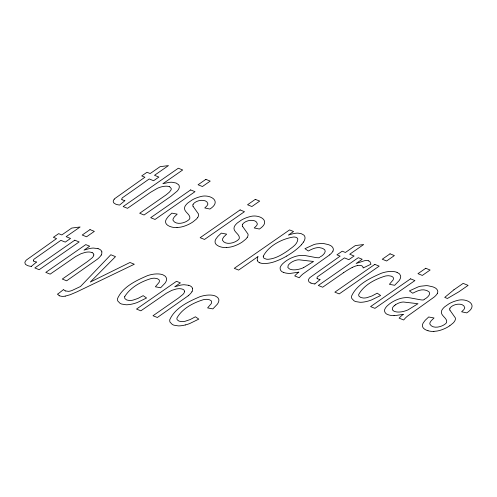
<?xml version="1.0" encoding="UTF-8"?>
<svg xmlns="http://www.w3.org/2000/svg" width="497" height="497" viewBox="0 0 497 497"><rect width="100%" height="100%" fill="white"/><g stroke="black" fill="none" stroke-linecap="round" stroke-linejoin="round"><path stroke-width="0.75" d="M332.953 251.109C334.406 248.55 331.977 245.916 329.61 245.127A51.669 21.918 -25.4 0 0 328.411 244.63L323.522 243.518A27.285 11.574 -25.4 0 0 321.596 243.418L316.191 243.99A13.711 5.815 -25.4 0 0 313.731 244.661L304.953 248.662L308.302 251.01C312.364 248.854 317.154 246.481 321.826 248.152A31.41 13.326 -25.4 0 1 322.988 248.599C328.082 250.575 323.249 255.489 320.31 256.812M437.391 293.336C438.851 290.776 436.422 288.142 434.055 287.353A51.669 21.918 -25.4 0 0 432.856 286.856L427.96 285.744A27.285 11.574 -25.4 0 0 426.041 285.645L420.636 286.216A13.711 5.815 -25.4 0 0 418.17 286.887L409.391 290.888L412.74 293.236C416.809 291.08 421.593 288.707 426.264 290.378A31.41 13.326 -25.4 0 1 427.432 290.826C432.62 292.907 427.519 297.796 424.556 299.169M303.555 242.014L301.393 244.766M188.282 295.74L157.356 317.496L153.008 315.738L178.317 298.144L182.809 294.541A8.499 3.603 -25.4 0 0 184.48 291.677M329.691 254.862L302.959 273.984A19.557 8.294 -25.4 0 0 299.262 277.761L294.715 275.922A18.824 7.983 -25.4 0 1 298.803 272.157M394.227 305.792L394.798 305.326A8.76 3.715 -25.4 0 1 395.438 304.86M31.255 266.429L36.61 262.012L35.933 261.869A17.414 7.387 -25.4 0 1 33.529 261.012M314.812 283.967L320.174 279.556L319.49 279.407M57.714 294.131L63.591 289.515A20.128 8.542 -25.4 0 0 65.436 290.962M449.81 325.721L453.022 323.131A11.015 4.672 -25.4 0 0 454.575 321.273A13.189 5.591 -25.4 0 0 455.314 317.856L449.86 310.103M343.589 272.685L322.659 287.223L318.316 285.464L358.287 257.695L362.201 259.272L356.138 263.485L364.512 260.708A9.878 4.193 -25.4 0 1 368.675 260.882M424.332 299.324L423.295 300.026L421.22 299.908L411.081 298.063A57.143 24.241 -25.4 0 0 409.311 297.765L408.329 297.66A21.365 9.064 -25.4 0 0 402.986 297.92A14.438 6.126 -25.4 0 0 396.836 299.741A14.295 6.063 -25.4 0 0 390.623 303.114A17.227 7.306 -25.4 0 0 389.424 303.978L387.43 305.674A13.121 5.566 -25.4 0 0 385.386 308.146C383.373 310.575 385.069 313.955 387.94 314.607A27.211 11.543 -25.4 0 0 394.034 315.651M319.77 257.179L318.85 257.8L316.216 257.626L306.637 255.837A57.143 24.241 -25.4 0 0 304.872 255.539L303.884 255.433A21.365 9.064 -25.4 0 0 298.542 255.694A14.438 6.126 -25.4 0 0 292.398 257.514A14.295 6.063 -25.4 0 0 286.179 260.888A17.227 7.306 -25.4 0 0 284.986 261.751L282.992 263.453A13.121 5.566 -25.4 0 0 280.948 265.92C278.929 268.349 280.631 271.729 283.495 272.381M286.75 256.048L290.615 253.632A42.612 18.078 -25.4 0 0 292.857 252.097A35.362 15.003 -25.4 0 0 301.449 244.76M352.218 267.485L352.926 267.137A9.244 3.92 -25.4 0 1 357.554 265.541M303.586 267.641L313.545 261.49L298.977 259.794A7.71 3.274 -25.4 0 0 290.944 262.609A8.76 3.715 -25.4 0 0 290.354 263.099L289.782 263.565A7.219 3.063 -25.4 0 0 288.179 265.404L287.856 267.535L289.54 268.983A22.172 9.406 -25.4 0 0 290.49 269.349L290.826 269.449A17.376 7.368 -25.4 0 0 296.926 269.635L297.411 269.536A13.481 5.722 -25.4 0 0 303.586 267.647M298.778 272.145L290.528 273.381A23.017 9.766 -25.4 0 1 289.608 273.406A27.211 11.543 -25.4 0 1 283.52 272.368M403.216 314.371L394.972 315.607A23.017 9.766 -25.4 0 1 394.053 315.632M65.213 296.131L70.232 294.702L76.948 291.838L134.314 264.242L129.965 262.484L90.286 282.06L115.497 256.638L110.812 254.744L80.495 286.502L72.084 290.465A8.039 3.411 -25.4 0 1 68.543 291.36L65.48 290.938M177.025 227.533L180.076 227.21A15.444 6.554 -25.4 0 0 185.313 225.806L186.363 225.396A14.649 6.212 -25.4 0 0 192.973 221.879L196.172 219.283A11.015 4.672 -25.4 0 0 197.719 217.431M226.489 247.537L229.546 247.208A15.444 6.554 -25.4 0 0 234.777 245.804L235.833 245.394A14.649 6.212 -25.4 0 0 242.437 241.884L245.636 239.287A11.015 4.672 -25.4 0 0 247.189 237.429M433.875 331.381L436.931 331.058A15.444 6.554 -25.4 0 0 442.162 329.648L443.218 329.238A14.649 6.212 -25.4 0 0 449.822 325.728M124.281 200.484L124.958 200.633L119.603 205.044A33.082 14.034 -25.4 0 1 115.683 204.155L113.627 202.788L113.21 201.328A8.213 3.485 -25.4 0 1 114.26 199.154M98.064 248.618L93.293 248.053A17.308 7.343 -25.4 0 0 89.479 248.543L83.993 250.146L89.677 246.195L85.764 244.611L45.792 272.387L50.141 274.145L75.625 256.576L81.148 253.644L85.571 252.308A13.86 5.883 -25.4 0 1 90.025 252.091L91.231 252.333A16.594 7.039 -25.4 0 1 92.169 252.669M188.785 285.303L184.014 284.731A17.308 7.343 -25.4 0 0 180.2 285.222L174.714 286.825L180.399 282.874L176.485 281.296L136.513 309.066L140.862 310.824L166.352 293.255L171.875 290.323L176.292 288.987A13.86 5.883 -25.4 0 1 180.753 288.769L181.952 289.012A16.594 7.039 -25.4 0 1 182.89 289.347A11.568 4.908 -25.4 0 1 184.561 291.646M427.998 330.741C425.438 329.965 421.891 328.219 422.444 325.001A16.295 6.915 -25.4 0 1 423.32 322.795L425.177 320.317L428.694 316.98L434.049 317.987L431.179 320.733L430.067 322.541A10.213 4.33 -25.4 0 0 429.868 324.112C432.067 328.244 438.18 327.56 441.87 325.933A6.678 2.833 -25.4 0 0 443.299 325.237A6.902 2.926 -25.4 0 0 445.169 324.019L445.635 323.628A4.989 2.118 -25.4 0 0 446.617 322.485C447.865 317.981 439.764 315.657 441.609 310.78A11.903 5.051 -25.4 0 1 442.442 309.277L442.833 308.761A12.748 5.411 -25.4 0 1 444.852 306.699L448.909 303.853A13.04 5.529 -25.4 0 1 451.823 302.369L453.345 301.741A14.065 5.97 -25.4 0 1 457.06 300.573C466.105 297.486 479.611 304.686 466.764 312.886L461.607 311.793L463.583 309.911A8.791 3.728 -25.4 0 0 464.751 307.767C463.974 303.3 457.078 303.648 453.798 305.226A5.076 2.156 -25.4 0 0 452.369 305.966A4.982 2.112 -25.4 0 0 449.99 308.177M59.69 295.839L61.081 296.231A11.829 5.02 -25.4 0 0 65.206 296.144M310.929 283.06L308.966 281.861L308.426 280.252A8.213 3.485 -25.4 0 1 309.469 278.084A6.157 2.609 -25.4 0 1 310.072 277.463L340.122 256.141L336.929 254.849L342.203 251.19L345.39 252.476L355.287 245.599L363.68 244.524L349.714 254.228L354.088 255.992L348.813 259.651L344.446 257.887L317.757 276.618A2.615 1.112 -25.4 0 0 317.571 276.81A3.715 1.578 -25.4 0 0 317.005 278.028A3.305 1.404 -25.4 0 0 317.049 278.227L317.21 278.475M397.066 272.375L399.52 273.878L400.625 275.854A17.687 7.505 -25.4 0 1 399.159 280.588L394.655 285.303L389.412 284.303L393.046 280.022A10.599 4.498 -25.4 0 0 393.338 279.227A10.822 4.591 -25.4 0 0 392.767 276.978L391.245 276.164L388.853 275.748A12.947 5.492 -25.4 0 0 385.361 276.04C375.198 279.103 363.984 284.924 358.735 294.423A12.382 5.25 -25.4 0 0 359.07 296.249L360.785 297.504L363.326 298.02A11.63 4.933 -25.4 0 0 366.991 297.653L372.011 295.945L377.204 293.18L380.615 295.51L371.445 299.983A19.917 8.449 -25.4 0 1 367.097 301.35A20.669 8.766 -25.4 0 1 364.587 301.89A19.818 8.406 -25.4 0 1 360.108 302.288L355.796 301.598A29.975 12.717 -25.4 0 1 354.057 300.815L351.851 298.542A20.551 8.716 -25.4 0 1 351.609 296.026C356.921 284.247 370.215 278.065 381.572 273.157A18.787 7.971 -25.4 0 1 387.853 271.666L388.511 271.586A25.31 10.735 -25.4 0 1 397.06 272.381M121.995 199.552L121.833 199.303A3.305 1.404 -25.4 0 1 121.79 199.104A3.715 1.578 -25.4 0 1 122.349 197.887A2.615 1.112 -25.4 0 1 122.548 197.694L149.23 178.963L153.604 180.728L158.872 177.069L154.499 175.298L168.464 165.6L160.077 166.675L150.175 173.552L146.988 172.266L141.72 175.926L144.907 177.212L114.857 198.539A6.157 2.609 -25.4 0 0 114.279 199.154M33.647 260.937L33.485 260.689A3.305 1.404 -25.4 0 1 33.442 260.484A3.715 1.578 -25.4 0 1 34.001 259.266A2.615 1.112 -25.4 0 1 34.194 259.08L60.883 240.343L65.256 242.114L70.524 238.454L66.151 236.684L80.116 226.98L71.73 228.061L61.827 234.938L58.64 233.646L53.372 237.311L56.559 238.597L26.509 259.925A6.157 2.609 -25.4 0 0 25.931 260.54A8.213 3.485 -25.4 0 0 24.875 262.708L25.409 264.317L27.366 265.516A33.082 14.034 -25.4 0 0 31.28 266.404M242.474 226.259L247.947 234A13.189 5.591 -25.4 0 1 247.22 237.423M193.01 206.261L198.483 214.002A13.189 5.591 -25.4 0 1 197.756 217.425M192.563 288.602L192.476 290.577A10.741 4.554 -25.4 0 1 191.935 291.72M101.842 251.917L101.755 253.892A10.741 4.554 -25.4 0 1 101.214 255.036M124.337 200.434A17.414 7.387 -25.4 0 1 121.877 199.626M169.347 186.704A14.37 6.094 -25.4 0 0 164.128 186.332L162.904 186.518A11.282 4.784 -25.4 0 0 157.468 188.282L150.523 192.333L127.499 208.318L123.15 206.559L178.33 168.222L182.679 169.98L162.879 183.735L168.738 182.424A18.619 7.896 -25.4 0 1 172.03 182.244L176.056 183.02L178.473 184.611A17.948 7.61 -25.4 0 1 179.299 186.499L179.231 187.574A12.81 5.436 -25.4 0 1 177.149 191.134L170.788 196.414L144.043 215.008L139.694 213.25L166.234 194.787L169.421 192.103L171.011 189.941A8.859 3.759 -25.4 0 0 171.198 188.462L169.918 186.996A16.451 6.977 -25.4 0 0 169.328 186.717M177 227.558A25.863 10.971 -25.4 0 1 171.167 226.874C168.589 226.16 165.041 224.364 165.594 221.153A16.295 6.915 -25.4 0 1 166.47 218.947L168.321 216.468L171.844 213.132L177.199 214.139L174.329 216.885L173.211 218.692A10.213 4.33 -25.4 0 0 173.012 220.264C175.217 224.395 181.33 223.712 185.021 222.084A6.678 2.833 -25.4 0 0 186.45 221.389A6.902 2.926 -25.4 0 0 188.313 220.171L188.785 219.78A4.989 2.118 -25.4 0 0 189.767 218.637C191.016 214.132 182.908 211.809 184.754 206.932A11.903 5.051 -25.4 0 1 185.586 205.429L185.977 204.913A12.748 5.411 -25.4 0 1 188.003 202.851L192.053 200.005A13.04 5.529 -25.4 0 1 194.973 198.52L196.495 197.893A14.065 5.97 -25.4 0 1 200.21 196.731C209.256 193.637 222.755 200.838 209.908 209.038L204.758 207.945L206.733 206.062A8.791 3.728 -25.4 0 0 207.895 203.919C207.125 199.452 200.229 199.8 196.942 201.378A5.076 2.156 -25.4 0 0 195.52 202.124A4.982 2.112 -25.4 0 0 193.134 204.335M193.078 206.224A8.076 3.423 -25.4 0 1 193.066 204.348M226.47 247.556A25.863 10.971 -25.4 0 1 220.637 246.872C218.059 246.158 214.505 244.362 215.058 241.157A16.295 6.915 -25.4 0 1 215.934 238.951L217.792 236.473L221.314 233.13L226.663 234.137L223.793 236.889L222.681 238.69A10.213 4.33 -25.4 0 0 222.482 240.262C224.681 244.394 230.794 243.71 234.485 242.082A6.678 2.833 -25.4 0 0 235.913 241.393A6.902 2.926 -25.4 0 0 237.783 240.169L238.249 239.778A4.989 2.118 -25.4 0 0 239.231 238.635C240.48 234.13 232.379 231.813 234.224 226.93A11.903 5.051 -25.4 0 1 235.056 225.433L235.448 224.911A12.748 5.411 -25.4 0 1 237.467 222.855L241.523 220.009A13.04 5.529 -25.4 0 1 244.437 218.518L245.959 217.891A14.065 5.97 -25.4 0 1 249.674 216.729C258.72 213.635 272.226 220.836 259.378 229.036L254.222 227.949L256.203 226.06A8.791 3.728 -25.4 0 0 257.365 223.917C256.589 219.45 249.693 219.804 246.413 221.376A5.076 2.156 -25.4 0 0 244.984 222.122A4.982 2.112 -25.4 0 0 242.604 224.333M242.548 226.222A8.076 3.423 -25.4 0 1 242.536 224.352M257.334 260.211A18.041 7.654 -25.4 0 1 258.049 256.57L238.622 270.082L234.273 268.324L289.571 229.912L293.528 231.509L288.335 235.118L291.006 234.267A18.159 7.704 -25.4 0 1 296.082 233.211A14.202 6.026 -25.4 0 1 298.051 233.136L301.232 233.658L303.86 235.1A19.774 8.387 -25.4 0 1 303.555 242.014M259.813 262.77A16.693 7.082 -25.4 0 1 257.253 260.248M259.769 262.801A20.781 8.816 -25.4 0 0 265.553 263.509L268.057 263.267A20.576 8.729 -25.4 0 0 275.089 261.528L279.693 259.695A31.796 13.487 -25.4 0 0 286.744 256.048M333.021 251.097A14.04 5.958 -25.4 0 1 329.654 254.855M319.546 279.364A17.414 7.387 -25.4 0 1 317.092 278.55M314.837 283.942A33.082 14.034 -25.4 0 1 310.898 283.079M343.613 272.691A34.336 14.562 -25.4 0 1 352.205 267.467M357.548 265.553A8.536 3.622 -25.4 0 1 361.456 265.659A12.083 5.125 -25.4 0 1 363.04 267.398L363.158 267.976L370.942 264.218L370.01 261.776A14.494 6.15 -25.4 0 0 368.662 260.894M403.247 314.384A18.824 7.983 -25.4 0 0 399.116 318.155L403.694 319.987A19.557 8.294 -25.4 0 1 407.391 316.204L434.136 297.088A14.04 5.958 -25.4 0 0 437.459 293.323M395.388 304.835A7.71 3.274 -25.4 0 1 403.427 302.014L417.989 303.717L408.025 309.867A13.481 5.722 -25.4 0 1 401.849 311.762L401.39 311.836A17.376 7.368 -25.4 0 1 395.289 311.656L394.929 311.576A22.172 9.406 -25.4 0 1 393.978 311.209L392.295 309.761L392.624 307.631A7.219 3.063 -25.4 0 1 394.22 305.792M433.856 331.406A25.863 10.971 -25.4 0 1 428.023 330.722M449.934 310.072A8.076 3.423 -25.4 0 1 449.922 308.196M92.138 252.687A11.568 4.908 -25.4 0 1 93.84 254.967M93.759 254.998A8.499 3.603 -25.4 0 1 92.113 257.862L87.596 261.465L62.287 279.059L66.635 280.817L97.561 259.061A17.091 7.25 -25.4 0 0 101.258 255.029M98.015 248.662A21.781 9.238 -25.4 0 1 101.91 251.892M59.64 295.87A17.942 7.61 -25.4 0 1 57.764 294.106M191.979 291.708A17.091 7.25 -25.4 0 1 188.257 295.74M188.736 285.34A21.781 9.238 -25.4 0 1 192.631 288.571M185.294 324.951A20.669 8.766 -25.4 0 1 182.79 325.492A19.818 8.406 -25.4 0 1 178.305 325.889L173.993 325.2A29.975 12.717 -25.4 0 1 172.26 324.417L170.049 322.143A20.551 8.716 -25.4 0 1 169.806 319.627C175.118 307.848 188.419 301.66 199.775 296.759A18.787 7.971 -25.4 0 1 206.056 295.268L206.715 295.187A25.31 10.735 -25.4 0 1 215.257 295.982L217.723 297.479L218.823 299.455A17.687 7.505 -25.4 0 1 217.357 304.189L212.859 308.904L207.616 307.904L211.25 303.624A10.599 4.498 -25.4 0 0 211.536 302.828A10.822 4.591 -25.4 0 0 210.964 300.573L209.442 299.766L207.056 299.349A12.947 5.492 -25.4 0 0 203.565 299.641C193.395 302.704 182.188 308.525 176.932 318.024A12.382 5.25 -25.4 0 0 177.274 319.851L178.982 321.105L181.529 321.621A11.63 4.933 -25.4 0 0 185.188 321.255L190.208 319.546L195.402 316.782L198.812 319.111L189.643 323.584A19.917 8.449 -25.4 0 1 185.294 324.951M263.286 256.172L263.286 256.806A11.648 4.939 -25.4 0 0 264.149 258.297L266.249 259.142A11.779 4.995 -25.4 0 0 268.703 259.229C275.76 258.508 282.004 254.675 287.744 250.768C291.528 247.63 297.566 244.654 297.809 239.125A11.245 4.771 -25.4 0 0 297.044 237.92L296.784 237.734A12.282 5.212 -25.4 0 0 295.796 237.286L295.411 237.181A10.984 4.659 -25.4 0 0 293.597 237.001C282.103 238.759 268.709 245.673 263.286 256.172M124.766 296.535L124.685 296.895A12.382 5.25 -25.4 0 0 125.027 298.728L126.735 299.983L129.282 300.499A11.63 4.933 -25.4 0 0 132.941 300.132L137.967 298.424L143.161 295.659L146.572 297.989L137.396 302.462A19.917 8.449 -25.4 0 1 133.047 303.829A20.669 8.766 -25.4 0 1 130.543 304.369A19.818 8.406 -25.4 0 1 126.064 304.767L121.746 304.071A29.975 12.717 -25.4 0 1 120.013 303.294L117.808 301.02A20.551 8.716 -25.4 0 1 117.559 298.504C122.871 286.726 136.172 280.538 147.528 275.636A18.787 7.971 -25.4 0 1 153.809 274.145L154.468 274.064A25.31 10.735 -25.4 0 1 163.016 274.86L165.476 276.357L166.576 278.332A17.687 7.505 -25.4 0 1 165.116 283.066L160.612 287.782L155.368 286.781L159.003 282.501A10.599 4.498 -25.4 0 0 159.295 281.706A10.822 4.591 -25.4 0 0 158.717 279.451L157.195 278.637L154.809 278.227A12.947 5.492 -25.4 0 0 151.318 278.513C141.154 281.488 130.388 287.372 124.766 296.535M453.929 289.782L444.728 297.399L447.412 298.48L458.88 291.789L468.106 285.377L463.154 283.377L453.929 289.782M74.799 240.181L34.827 267.951L39.17 269.709L79.147 241.94L74.799 240.181M90.007 229.614L82.216 235.031L86.559 236.783L94.355 231.372L90.007 229.614M190.662 189.922L150.684 217.692L155.033 219.45L195.004 191.674L190.662 189.922M205.864 179.355L198.073 184.766L202.422 186.524L210.212 181.113L205.864 179.355M240.126 209.92L200.154 237.69L204.503 239.448L244.474 211.679L240.126 209.92M255.334 199.353L247.543 204.77L251.892 206.522L259.683 201.111L255.334 199.353M374.831 264.379L334.86 292.155L339.209 293.913L379.18 266.137L374.831 264.379M390.039 253.818L382.249 259.229L386.598 260.987L394.388 255.576L390.039 253.818M410.559 278.823L370.582 306.599L374.931 308.357L414.902 280.581L410.559 278.823M425.761 268.262L417.971 273.673L422.32 275.431L430.11 270.02L425.761 268.262"/></g></svg>
